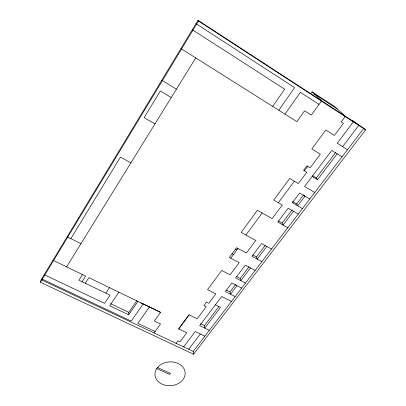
<?xml version="1.0" encoding="UTF-8"?>
<svg xmlns="http://www.w3.org/2000/svg" width="406" height="406" viewBox="0 0 406 406"><rect width="100%" height="100%" fill="white"/><g stroke="black" fill="none" stroke-linecap="round" stroke-linejoin="round"><path stroke-width="0.61" d="M118.877 292.178L109.742 305.789L128.687 314.787L128.819 312.351L136.949 300.567M40.392 282.256L41.194 279.714L198.021 20.3L363.857 128.291L365.608 129.839L193.545 354.245L40.392 282.256L198.458 21.036L198.021 20.3M70.867 238.626L120.445 157.112L130.879 162.892M66.609 266.879L195.763 57.916M82.474 274.557L78.896 280.201L110.016 295.147L104.565 303.333L44.229 274.695M82.103 281.739L85.691 276.116L52.947 260.266M85.27 283.261L88.863 277.648L160.517 312.331L154.305 321.019L160.532 323.998L154.077 332.94M105.859 293.147L109.508 287.641M128.687 314.787L137.939 301.399M272.7 106.397L284.616 89.147L192.332 29.704M141.105 302.937L160.517 312.331M143.211 303.896L131.224 321.105L41.711 278.856M278.81 110.249L294.594 87.61L195.991 23.655M149.428 306.926L137.852 323.389L155.092 331.535M284.992 114.142L300.359 92.284L319.025 104.383M310.676 93.857L312.107 91.842L334.691 106.585L345.374 116.253L341.157 121.912L343.39 123.353L334.356 135.431L325.825 130.006L311.823 148.946L320.314 154.209L310.128 167.82L306.916 165.866L303.571 170.363L306.779 172.301L298.344 183.578L289.722 178.447L273.745 200.067L282.312 205.015L272.132 218.621L257.409 210.272L241.174 232.435L255.79 240.469L246.401 253.019L236.556 247.706L229.365 257.46L239.175 262.682L230.095 274.821L221.732 270.452L207.527 289.666L215.835 293.888L208.796 303.297L206.497 302.14L203.888 305.642L206.182 306.789L197.214 318.781L188.993 314.751L178.569 328.855L186.745 332.778L180.01 341.781L177.935 340.796L176.067 343.303M313.386 95.603L314.483 94.07L337.361 108.996M245.904 235.033L262.174 212.977M230.775 258.211L237.972 248.472M178.757 328.946L189.181 314.843M278.354 202.726L294.36 181.208M304.373 170.85L307.723 166.358M183.659 346.886L195.235 331.529L204.878 336.183M215.363 304.84L220.488 307.418L204.776 328.099L204.426 325.632L218.89 306.545M236.997 285.692L230.517 294.218L229.984 291.904L235.663 284.413M250.482 267.94L240.814 280.663L240.21 278.414L249.066 266.727M266.803 246.452L257.191 259.109L256.465 256.962L265.245 245.381M293.523 211.282L283.058 225.056L282.14 223.087L292.153 209.877M304.439 195.286L304.987 196.189L297.659 205.837L296.624 203.979L303.51 194.89M337.178 153.813L317.512 179.701L316.32 177.99L335.818 152.26M188.704 349.262L200.31 333.981M342.613 146.662L358.98 125.114L352.043 120.227L353.555 121.582L337.213 143.252L347.46 149.733M193.545 354.245L193.241 351.403L363.857 128.291M157.533 367.516L170.474 373.393L169.688 374.433L156.752 368.567M41.194 279.714L193.241 351.403M110.569 303.663L128.819 312.351M209.354 330.327L199.691 325.622L221.671 296.476L231.44 301.445M200.493 323.709L204.426 325.632M67.152 236.774L80.956 243.666M235.15 296.593L225.36 291.579L231.826 283.007L241.646 288.103M226.401 290.062L229.984 291.904M245.473 283.099L235.637 277.953L245.28 265.169L255.156 270.432M236.607 276.527L240.21 278.414M232.08 253.78L233.491 254.537M261.88 261.637L251.974 256.293L261.565 243.57L271.518 249.04M235.546 249.081L236.962 249.842M252.836 254.998L256.465 256.962M278.47 221.006L282.14 223.087M287.803 227.746L277.78 222.062L288.224 208.217L298.288 214.033M154.97 123.921L144.145 117.623L160.345 90.974L171.276 97.541M292.401 201.518L296.624 203.979M302.429 208.618L292.35 202.746L299.664 193.048L309.773 199.016M314.746 192.51L304.617 186.476L331.788 150.443L342.019 156.848M312.6 175.737L316.32 177.99M312.163 176.468L317.512 179.701M161.776 80.251L176.453 89.158M180.929 48.568L296.867 121.627L304.596 110.818L311.295 115.101L321.623 100.789L312.107 91.842M198.458 21.036L365.608 129.839M157.097 368.024L156.188 369.44A15.134 11.896 -4.2 0 0 170.474 385.68A15.134 11.896 -4.2 0 0 183.588 368.085A15.134 11.896 -4.2 0 0 158.233 366.699L157.097 368.024"/></g></svg>
